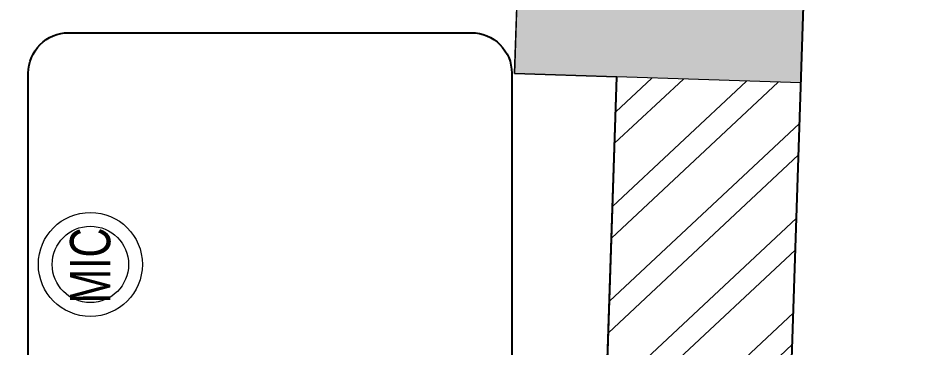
# Model space of a CAD drawing. Header units: feet. Extents: x 3055634 to 3066313, y -5766158 to -5744591.
# Drawn here: x 3065196 to 3066313, y -5750972 to -5750563 of the extents above; entities that cross this region are included whole.
import ezdxf

# ---------------------------------------------------------------- set-up
doc = ezdxf.new("R2010")
doc.units = ezdxf.units.FT
doc.header["$LTSCALE"] = 33
doc.header["$MEASUREMENT"] = 0
doc.layers.add('A-WALL', color=1, linetype='Continuous')
doc.layers.add('PDF_Geometry', color=7, linetype='Continuous')
for name, color, linetype, lineweight in [('Column', 243, 'Continuous', 9), ('LENS-DIM', 252, 'Continuous', 5), ('LENS-FURNITURE', 13, 'Continuous', 9), ('LENS_DIMENSION', 193, 'Continuous', 0), ('LK-EQPMT', 3, 'Continuous', 18), ('LN-HATCH', 251, 'Continuous', 0)]:
    doc.layers.add(name, color=color, linetype=linetype, lineweight=lineweight)
doc.styles.get("Standard").update_dxf_attribs({"font": 'GILC____.TTF'})

# ---------------------------------------------------------------- blocks, each defined once
blk = doc.blocks.new('A$C6b5fe4c9')
at = {"layer": 'Column'}
h = blk.add_hatch(color=8, dxfattribs=at)
h.dxf.hatch_style = 1
h.paths.add_polyline_path([(824.3273742897436, 5268.100651317276), (879.2928748372942, 5619.373456596397), (578.2018989045172, 5666.486742764711), (523.2363983597606, 5315.21393751353)])
h.paths.add_polyline_path([(-3217.902272626758, 5390.806123882533), (-3208.633301118389, 5743.770755708218), (-3741.770260425285, 5757.771113939583), (-3750.947740448639, 5408.290499709547)])
h.paths.add_polyline_path([(-2561.423411224037, 9944.00174815953), (-2547.42305299826, 10477.13870746922), (-2775.910321270116, 10483.13886099495), (-2789.910679496825, 9950.00190167874)])
h.paths.add_polyline_path([(-6750.356662934646, 10054.00456279516), (-6736.356304707936, 10587.14152210578), (-7117.168418500573, 10597.14177798107), (-7131.168776726351, 10064.00481867045)])
h.paths.add_polyline_path([(-8165.085783019661, 1896.357480482198), (-8140.292607465758, 2426.661840319634), (-8521.23600369133, 2426.661840319634), (-8521.23600369133, 1920.762900772504)])
h.paths.add_polyline_path([(-4202.095838911831, 137.8325627660379), (-4190.439837247133, 493.1886202394962), (-4418.883017053827, 500.6817641705274), (-4430.539018720388, 145.3257066942751)])
h.paths.add_polyline_path([(-12433.35927324835, 2188.843634906225), (-12400.5336051099, 2667.871195651591), (-12855.22817563638, 2699.029430165887), (-12888.05384377111, 2220.001869417727)])
at = {"layer": 'LN-HATCH'}
h = blk.add_hatch(dxfattribs=at)
h.set_pattern_fill('ANSI32', color=256, scale=222, angle=268.11)
h.set_pattern_definition([(313.11, (-3282399.562867816, 5462963.035840459), (60.77608072651566, 56.89314995255627), []), (313.11, (-3282400.857178072, 5462923.812763632), (60.77608072651566, 56.89314995255627), [])])
h.paths.add_polyline_path([(-2781.910474795848, 10254.65159271657), (-2775.910321270116, 10483.13886099495), (-6736.356304707936, 10587.14152210578), (-6742.356458233669, 10358.65425382554)])
h.paths.add_polyline_path([(-8230.432204905897, 498.6546186283231), (-8165.085783019661, 1896.357480482198), (-8314.770077235997, 1906.614691903815), (-8391.041584970428, 275.2337905336172), (-4430.539018720388, 145.3257066942751), (-4423.04587479215, 373.7688864991069), (-4854.222116898745, 387.9118591323495)])
h.paths.add_polyline_path([(-8521.23600369133, 1920.762900772504), (-8521.23600369133, 2071.11467051506), (-12423.10447673313, 2338.492688193917), (-12433.35927324835, 2188.843634906225)])
h.paths.add_polyline_path([(-12888.05384377111, 2220.001869417727), (-12877.79904725775, 2369.650922700763), (-17261.06687736139, 2670.017137371004), (-17188.3913047919, 2514.685227825307)])
h.paths.add_polyline_path([(-10064.8682919573, 7752.977436237038), (-9991.953162593769, 10443.98977064341), (-7123.168572025374, 10368.65450970828), (-7117.168418500573, 10597.14177798107), (-10214.24960112758, 10678.47218521684), (-10289.47584967594, 7902.165478050709), (-19693.14165280387, 7868.171148080378), (-19639.24565044232, 7752.977436237038)])
h.paths.add_polyline_path([(-2553.423206523061, 10248.65143919736), (1586.64837048389, 10139.93174878601), (1622.279217960313, 10367.64090494066), (-2547.42305299826, 10477.13870746922)])
h.paths.add_polyline_path([(35.60143733862787, 227.52120223362), (-4194.602694984525, 366.2757425755263), (-4202.095838911831, 137.8325627660379), (0, 0)])
at = {"layer": 'A-WALL'}
for p, q in [((-4854.222116898745, 387.9118591323495), (-4423.04587479122, 373.7688864991069)), ((-8391.041584970428, 275.2337905336172), (0, 0))]:
    blk.add_line(p, q, dxfattribs=at)
at = {"layer": 'Column'}
for p, q in [((-4430.539018720388, 145.3257066905498), (-4418.883017053827, 500.6817641705274)), ((-4418.883017053827, 500.6817641705274), (-4190.439837247133, 493.1886202394962))]:
    blk.add_line(p, q, dxfattribs=at)
blk = doc.blocks.new('MOROTISED TABLE-TRIAL SET 950x600')
at = {"layer": 'PDF_Geometry', "lineweight": 25}
blk.add_lwpolyline([(415.5923622683621, 2.18279e-11), (550.0003704861738, 2.18279e-11, 0.4142524001247118), (599.9958994225599, 50.00260162355697), (599.9958994225599, 899.9973678589085, 0.4142518501714829), (550.0003704861738, 950.0000000000218), (50.00260613718999, 950.0000000000218, 0.4142929195148918), (4.605390131e-07, 899.9973678589085), (4.605390131e-07, 50.00260162355697, 0.414163635492108), (50.00260613718999, 2.18279e-11), (415.5923622683621, 2.18279e-11)], format="xyb", dxfattribs=at)
blk = doc.blocks.new('MIC')
at = {"layer": 'LK-EQPMT', "ltscale": 12}
for radius in [64.54701859105262, 47.40596281792385]:
    blk.add_circle((234.5401449967176, 64.54701859102352), radius, dxfattribs=at)
at = {"layer": 'LK-EQPMT', "ltscale": 12, "insert": (233.2398255821317, 64.46170233917655), "char_height": 50, "attachment_point": 5}
blk.add_mtext_dynamic_manual_height_columns('MIC', width=466.4796511627907, gutter_width=12.5, heights=[0], dxfattribs=at)

msp = doc.modelspace()

# ---------------------------------------------------------------- linework, layer by layer
at = {"layer": 'LENS-DIM', "color": 2}
msp.add_lwpolyline([(3060646.439507776, -5745635.221346994), (3060997.712313027, -5745690.186847554), (3061009.490634579, -5745614.914103555), (3063543.673015338, -5746011.450928906), (3063353.674113562, -5747322.843757011), (3063349.809270331, -5747347.54314682), (3065126.19383326, -5747625.503368047), (3065149.382950715, -5747477.306658122), (3063521.195097707, -5747222.53555435), (3063706.708037349, -5746036.961874977), (3066077.855396096, -5746407.987754256), (3066038.218787142, -5747616.387469161), (3065890.366500325, -5747593.252245397), (3065867.177382869, -5747741.44895532), (3066033.264211022, -5747767.437433525), (3065946.650507976, -5750408.025940884), (3065819.737630305, -5750403.863083143), (3065812.244486377, -5750632.306262953), (3065939.157364044, -5750636.46912069), (3065814.271631915, -5754443.855450804)], dxfattribs=at)

# ---------------------------------------------------------------- block references
at = {"rotation": 89.99999999999999}
msp.add_blockref('MIC', (3065350.344697265, -5751103.935169291), dxfattribs=at)
at = {"layer": 'LENS-FURNITURE', "xscale": -1}
msp.add_blockref('MOROTISED TABLE-TRIAL SET 950x600', (3065808.778707592, -5751531.6922555), dxfattribs=at)
at = {"layer": 'LENS_DIMENSION', "rotation": 90}
msp.add_blockref('A$C6b5fe4c9', (3066312.926250544, -5746213.423245897), dxfattribs=at)

doc.saveas('drawing.dxf')
